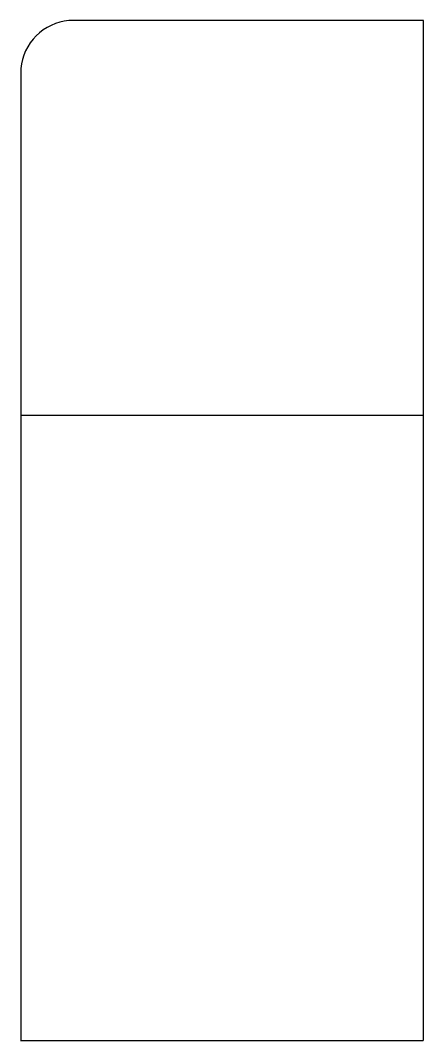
# Model space of a CAD drawing. Extents: x 0 to 191, y 0 to 484.
import ezdxf

# ---------------------------------------------------------------- set-up
doc = ezdxf.new("R2010")
doc.units = 0
doc.layers.add('cleaned', color=7, linetype='CONTINUOUS')

msp = doc.modelspace()

# ---------------------------------------------------------------- linework, layer by layer
at = {"layer": 'cleaned', "color": 7}
for points in [[(191.141003, 484.151389), (25.141002, 484.151389), (22.962001, 484.056427), (20.800001, 483.771439), (18.671004, 483.299422), (16.590002, 482.643425), (14.576004, 481.80943), (12.641004, 480.802433), (10.801999, 479.630421), (9.071, 478.302424), (7.463, 476.829422), (5.99, 475.221432), (4.662001, 473.490422), (3.49, 471.651434), (2.483, 469.716434), (1.648999, 467.70244), (0.993002, 465.621418), (0.520999, 463.492418), (0.236, 461.330426), (0.141001, 459.151417), (0.141001, 0.151389)], [(191.17691, 0.149682), (191.17691, 484.149696)], [(0, 0.151375), (190.999999, 0.151375)]]:
    msp.add_lwpolyline(points, dxfattribs=at)
at = {"layer": 'cleaned', "color": 1}
msp.add_lwpolyline([(190.999945, 296.736507), (0, 296.736507)], dxfattribs=at)

doc.saveas('drawing.dxf')
